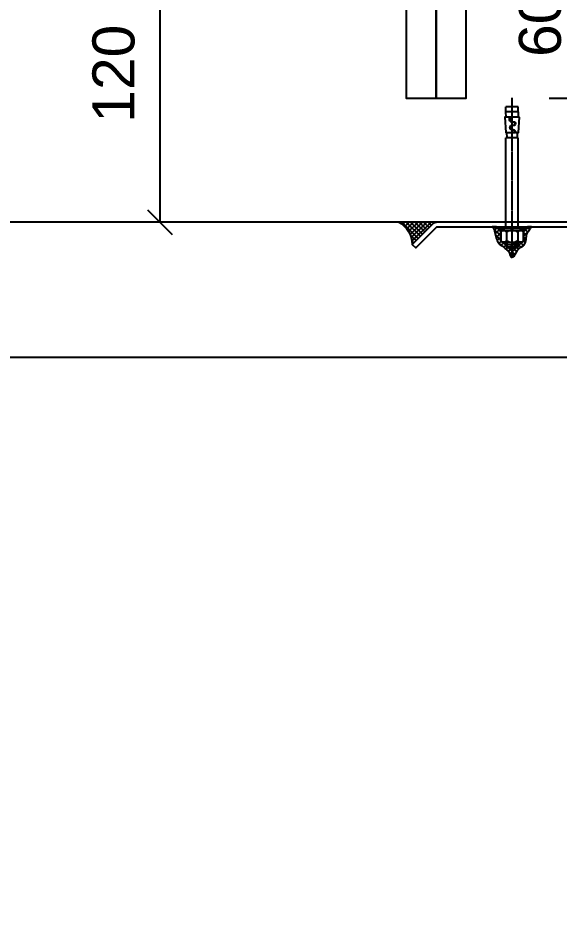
# Model space of a CAD drawing. Header units: millimetres. Extents: x 0 to 119933, y -45162 to 41221.
# Drawn here: x 26612.1 to 26830.9, y 2385.2 to 2744.9 of the extents above; entities that cross this region are included whole.
import ezdxf
from ezdxf import colors
from ezdxf.entities.mleader import LeaderData, LeaderLine
from ezdxf.math import Vec2, Vec3

# ---------------------------------------------------------------- set-up
doc = ezdxf.new("R2010")
doc.units = ezdxf.units.MM
doc.linetypes.add('ACAD_ISO04W100', pattern=[30, 24, -3, 0, -3])
doc.linetypes.add('CENTER', pattern=[2, 1.25, -0.25, 0.25, -0.25])
doc.layers.get('DEFPOINTS').update_dxf_attribs({"color": 166})
for name, color, linetype in [('F_ALUM', 4, 'Continuous'), ('F_CONC', 7, 'Continuous'), ('F_FIXS', 1, 'Continuous'), ('F_SEAL', 8, 'Continuous'), ('F_STEL', 3, 'Continuous')]:
    doc.layers.add(name, color=color, linetype=linetype)
doc.styles.add('Arial', font='arial.ttf')
doc.styles.get("Standard").update_dxf_attribs({"font": 'arial.ttf'})
doc.dimstyles.new('10x of Arup4', dxfattribs={"dimscale": 10, "dimtxt": 1.7, "dimasz": 1, "dimexe": 1.5, "dimexo": 1.5, "dimgap": 1, "dimtad": 1, "dimdec": 1, "dimdsep": 46, "dimtxsty": 'Arial', "dimblk": 'OBLIQUE', "dimcen": 0, "dimclrd": 1, "dimclre": 1, "dimclrt": 7, "dimadec": 0, "dimazin": 0, "dimtfac": 1, "dimtdec": 1, "dimtix": 1, "dimtofl": 0, "dimtmove": 2, "dimatfit": 3, "dimfxl": 5, "dimtfill": 1, "dimtolj": 1, "dimtzin": 0, "dimlwd": -1, "dimlwe": -1, "dimarcsym": 0})

# ---------------------------------------------------------------- blocks, each defined once
blk = doc.blocks.new('M10-NUT-S')
at = {"color": 251, "linetype": 'ACAD_ISO04W100', "ltscale": 0.2}
blk.add_line((12.13211133958794, 0), (-2.592111339587063, 0), dxfattribs=at)
blk.add_lwpolyline([(1.333333333332121, -9.249996703581928), (4.770000000000437, -9.249996703581928), (8.206666666666933, -9.249996703581928, 0.5758053646503948), (8.206666666668752, -4.618802153512661, 0.2886751345945903), (8.206666666666933, 4.618802153518118, 0.5758045449515066), (8.206666666666933, 9.250003296418072), (4.770000000000437, 9.250003296418072), (1.333333333332121, 9.250003296418072, 0.5758045449515066), (1.333333333332121, 4.618802153518118, 0.2886751345945903), (1.333333333330302, -4.618802153512661, 0.5758053646503948)], format="xyb", close=True)
for points in [[(0, -6.94059562682196), (0, 6.928203230276267)], [(1.333333333332121, 4.618802153518118), (4.770000000000437, 4.618802153516299), (8.206666666665114, 4.618802153516299)], [(9.540000000000873, -6.940595626823779), (9.540000000000873, 6.928203230276267)], [(1.333333333332121, -4.618802153516299), (4.770000000000437, -4.618802153516299), (8.206666666665114, -4.618802153516299)]]:
    blk.add_lwpolyline(points)
blk = doc.blocks.new('M10-NUT-GROUP')
at = {"color": 251, "linetype": 'ACAD_ISO04W100', "ltscale": 0.2}
blk.add_line((22.46512377979161, 3.29641807184089e-06), (-3.012653451723963, 3.29641807184089e-06), dxfattribs=at)
for p, q in [((1.499999965317329, 0.8660282905184431), (0, 2.826662239385769e-06)), ((1.5, 2.886732545448467e-06), (3.46808519680053e-08, -0.8660225771236583))]:
    blk.add_line(p, q)
blk.add_lwpolyline([(1.500000395866664, -9.884997113267673), (1.499999604131517, 9.885002886732764), (-3.958684828830883e-07, 9.885002826660639), (3.958666638936847e-07, -9.884997173337979)], close=True)
for points in [[(1.499999900948751, -6.928199933856376), (1.499999900948751, 6.928206526694339)], [(12.54222125784054, 4.00000230274054), (13.29222125783872, -3.99999769725946)], [(14.04222125784054, 4.00000230274054), (14.79222125783872, -3.99999769725946)]]:
    blk.add_lwpolyline(points)
blk.add_lwpolyline([(11.03999985249538, 4.000002302373105, 0.2679491924311368), (11.16990366306254, 4.075002302373832), (11.70395266216929, 5.000002302556823), (11.87715774329899, 5.000002302556823), (12.41120674459944, 4.07500230255755, 0.5773502691896575), (12.67101436573557, 4.07500230255755), (13.20506336484232, 5.00000230274054), (13.37826844597203, 5.00000230274054), (13.91231744727247, 4.075002302741268, 0.5773502691896575), (14.17212506840679, 4.075002302741268), (14.70617406452311, 5.00000230274054), (15.70617406452129, 4.00000230274054), (15.70617406452129, -3.99999769725946), (15.1816550126232, -4.524516749157556), (14.92212506840679, -4.074997697258368, 0.5773502691896575), (14.66231744727247, -4.074997697258368), (14.12826844597203, -4.99999769725946), (13.95506336484232, -4.99999769725946), (13.42101436573375, -4.07499769707465, 0.5798370930261684), (13.16231744727247, -4.074997697258368), (12.62826844597203, -4.99999769725946), (12.45506336484232, -4.99999769725946), (11.92101436573557, -4.07499769707465, 0.5798370930261684), (11.66231744727247, -4.074997697258368), (11.12826844597203, -4.99999769725946), (11.03999985249538, -4.99999769725946)], format="xyb")
blk.add_blockref('M10-NUT-S', (1.499999852494511, 0))
blk = doc.blocks.new('M10-MECHANICAL ANCHOR')
at = {"color": 251, "linetype": 'CENTER'}
blk.add_line((-1.818989403545856e-12, 22.29186213639969), (-1.818989403545856e-12, -104.4658831300912), dxfattribs=at)
for p, q in [((-5.000081551701442, 0), (-5.000081551703261, -72.23616398396916)), ((4.99991844829492, 0), (4.99991844829492, -72.23616398396916)), ((-5.000081551703261, -72.23616398396916), (4.99991844829492, -72.23616398396916)), ((-4.200081551705807, -76.40283065063568), (-4.00008155170508, -72.23616398396916)), ((4.000081551701442, -72.23616398396916), (4.20004893101941, -76.40283065063568)), ((-5.00008155170508, -93.0694973173022), (-4.800081551704352, -88.90283065063568)), ((-5.00008155170508, -93.0694973173022), (-5.00008155170508, -97.23616398396916)), ((-5.00008155170508, -93.0694973173022), (4.99991844829492, -93.0694973173022)), ((4.799951068976952, -88.90283065063568), (4.99991844829492, -93.0694973173022)), ((4.99991844829492, -93.0694973173022), (4.99991844829492, -97.23616398396916)), ((-5.00008155170508, -97.23616398396916), (4.99991844829492, -97.23616398396916))]:
    blk.add_line(p, q)
blk.add_lwpolyline([(-12.50000000000182, 0), (-12.50000000000182, 1.25), (12.49999999999818, 1.25), (12.49999999999818, 0)], close=True)
for points in [[(-5.8334148850372, -88.90283065063568), (0.1216106906576897, -88.90283065063568, 1.061049421315471), (-0.7485706946154096, -85.1651578319229, -1.339139392016898), (-0.7485706946154096, -82.00620616804827, 1.339139392016899), (-0.7485706946154096, -78.84383942129398, -0.4845320591886536), (-2.60512006897261, -76.40283065063568), (-5.2084148850372, -76.40283065063568)], [(-2.170898479453172, -76.40283065063568, 0.4949346384465783), (-0.7977965714308084, -78.42515834997994, -1.315172332043059), (-0.8669038380376151, -82.40571634098387, 1.339139392016869), (-0.8669038380376151, -84.76564765898775, -0.8435844655061501), (1.168675567852915, -88.90283065063568), (5.83325178162886, -88.90283065063568), (5.20825178162886, -76.40283065063568)]]:
    blk.add_lwpolyline(points, format="xyb", close=True)
at = {"rotation": 90}
blk.add_blockref('M10-NUT-GROUP', (-1.818989403545856e-12, 1.250004895922302), dxfattribs=at)
blk = doc.blocks.new('ddddddsflkdajfk')
at = {"xscale": 0.5, "yscale": 0.5, "zscale": 0.5, "rotation": 90}
blk.add_blockref('M10-MECHANICAL ANCHOR', (0, -1.70530256582424e-13), dxfattribs=at)
blk = doc.blocks.new('A$C3041749B')
at = {"layer": 'F_SEAL'}
h = blk.add_hatch(dxfattribs=at)
h.set_pattern_fill('ANSI37', color=256, scale=10)
h.set_pattern_definition([(45, (-31185.4090116627, 144.5433672616455), (-0.8838834764831844, 0.8838834764831844), []), (135, (-31185.4090116627, 144.5433672616455), (-0.8838834764831844, -0.8838834764831843), [])])
edge = h.paths.add_edge_path()
edge.add_line((-1.248721564832522, 11.25150207701608), (-1.289856859650172, 11.18569422431756))
edge.add_line((-1.289856859650172, 11.18569422431756), (-1.341556507517453, 11.07950998711931))
edge.add_line((-1.341556507517453, 11.07950998711931), (-1.393356559479798, 10.97337477306337))
edge.add_line((-1.393356559479798, 10.97337477306337), (-1.445357419586799, 10.86733760180141))
edge.add_line((-1.445357419586799, 10.86733760180141), (-1.497659491878949, 10.76144749889954))
edge.add_line((-1.497659491878949, 10.76144749889954), (-1.550363180775093, 10.65575348441098))
edge.add_line((-1.550363180775093, 10.65575348441098), (-1.603568889822782, 10.55030458233887))
edge.add_line((-1.603568889822782, 10.55030458233887), (-1.657377023791923, 10.44514981353086))
edge.add_line((-1.657377023791923, 10.44514981353086), (-1.711887986301008, 10.34033820085051))
edge.add_line((-1.711887986301008, 10.34033820085051), (-1.767202181648827, 10.23591876654473))
edge.add_line((-1.767202181648827, 10.23591876654473), (-1.823420013626674, 10.13194053349935))
edge.add_line((-1.823420013626674, 10.13194053349935), (-1.880641886771627, 10.02845252302814))
edge.add_line((-1.880641886771627, 10.02845252302814), (-1.938968204744015, 9.925503758376635))
edge.add_line((-1.938968204744015, 9.925503758376635), (-1.998499371766229, 9.823143261476162))
edge.add_line((-1.998499371766229, 9.823143261476162), (-2.059335792171623, 9.72142005434398))
edge.add_line((-2.059335792171623, 9.72142005434398), (-2.121577869844259, 9.620383159624453))
edge.add_line((-2.121577869844259, 9.620383159624453), (-2.185326008873744, 9.52008159956631))
edge.add_line((-2.185326008873744, 9.52008159956631), (-2.250682494313878, 9.420571949741316))
edge.add_line((-2.250682494313878, 9.420571949741316), (-2.317783495383992, 9.322046851168125))
edge.add_line((-2.317783495383992, 9.322046851168125), (-2.386794552228821, 9.224816888828173))
edge.add_line((-2.386794552228821, 9.224816888828173), (-2.457882177839565, 9.129196553521524))
edge.add_line((-2.457882177839565, 9.129196553521524), (-2.531212885198329, 9.035500335794495))
edge.add_line((-2.531212885198329, 9.035500335794495), (-2.606953187198087, 8.94404272644124))
edge.add_line((-2.606953187198087, 8.94404272644124), (-2.685269596779108, 8.855138216195883))
edge.add_line((-2.685269596779108, 8.855138216195883), (-2.766328626850736, 8.769101295663404))
edge.add_line((-2.766328626850736, 8.769101295663404), (-2.850296790456923, 8.686246455507899))
edge.add_line((-2.850296790456923, 8.686246455507899), (-2.937340600363314, 8.606888186568085))
edge.add_line((-2.937340600363314, 8.606888186568085), (-3.027610750479653, 8.531319395439823))
edge.add_line((-3.027610750479653, 8.531319395439823), (-3.120949033898796, 8.459411520894719))
edge.add_line((-3.120949033898796, 8.459411520894719), (-3.216916095616398, 8.390652398900329))
edge.add_line((-3.216916095616398, 8.390652398900329), (-3.315062327170381, 8.324515875702673))
edge.add_line((-3.315062327170381, 8.324515875702673), (-3.414938120035004, 8.260475797517756))
edge.add_line((-3.414938120035004, 8.260475797517756), (-3.516093865897346, 8.198006010549761))
edge.add_line((-3.516093865897346, 8.198006010549761), (-3.618079955987923, 8.136580361135202))
edge.add_line((-3.618079955987923, 8.136580361135202), (-3.720446782554063, 8.07567269510173))
edge.add_line((-3.720446782554063, 8.07567269510173), (-3.82274473653888, 8.014756859031422))
edge.add_line((-3.82274473653888, 8.014756859031422), (-3.924524209523952, 7.953306699097539))
edge.add_line((-3.924524209523952, 7.953306699097539), (-4.025335593385535, 7.890796061351466))
edge.add_line((-4.025335593385535, 7.890796061351466), (-4.12472927937597, 7.826698792128354))
edge.add_line((-4.12472927937597, 7.826698792128354), (-4.222255659205985, 7.760488737616924))
edge.add_line((-4.222255659205985, 7.760488737616924), (-4.317465124329829, 7.691639744016811))
edge.add_line((-4.317465124329829, 7.691639744016811), (-4.409908066396383, 7.61962565755266))
edge.add_line((-4.409908066396383, 7.61962565755266), (-4.499165012184676, 7.543964189906546))
edge.add_line((-4.499165012184676, 7.543964189906546), (-4.585095920014282, 7.464579799012427))
edge.add_line((-4.585095920014282, 7.464579799012427), (-4.66771223089745, 7.381617444042149))
edge.add_line((-4.66771223089745, 7.381617444042149), (-4.747026883338549, 7.29522426412359))
edge.add_line((-4.747026883338549, 7.29522426412359), (-4.823052816076597, 7.205547398246381))
edge.add_line((-4.823052816076597, 7.205547398246381), (-4.895802967543204, 7.112733985709383))
edge.add_line((-4.895802967543204, 7.112733985709383), (-4.965290276395535, 7.016931165455389))
edge.add_line((-4.965290276395535, 7.016931165455389), (-5.031527681223452, 6.918286076628192))
edge.add_line((-5.031527681223452, 6.918286076628192), (-5.094528120602263, 6.816945858379768))
edge.add_line((-5.094528120602263, 6.816945858379768), (-5.154304533145478, 6.713057649714301))
edge.add_line((-5.154304533145478, 6.713057649714301), (-5.210869857404759, 6.606768589812873))
edge.add_line((-5.210869857404759, 6.606768589812873), (-5.264237031989978, 6.498225817726507))
edge.add_line((-5.264237031989978, 6.498225817726507), (-5.314418995460073, 6.387576472649926))
edge.add_line((-5.314418995460073, 6.387576472649926), (-5.361428686426734, 6.274967693574581))
edge.add_line((-5.361428686426734, 6.274967693574581), (-5.405279043456176, 6.160546619702473))
edge.add_line((-5.405279043456176, 6.160546619702473), (-5.445983005154631, 6.044460390064614))
edge.add_line((-5.445983005154631, 6.044460390064614), (-5.483553510106503, 5.926856143802979))
edge.add_line((-5.483553510106503, 5.926856143802979), (-5.51800349691257, 5.807881019939487))
edge.add_line((-5.51800349691257, 5.807881019939487), (-5.549345904139045, 5.687682157674317))
edge.add_line((-5.549345904139045, 5.687682157674317), (-5.57759617740885, 5.56640718577637))
edge.add_line((-5.57759617740885, 5.56640718577637), (-5.602873736568654, 5.444224039690653))
edge.add_line((-5.602873736568654, 5.444224039690653), (-5.625436960959632, 5.321327794573335))
edge.add_line((-5.625436960959632, 5.321327794573335), (-5.645553918979203, 5.197915418167213))
edge.add_line((-5.645553918979203, 5.197915418167213), (-5.663492679095725, 5.074183877907672))
edge.add_line((-5.663492679095725, 5.074183877907672), (-5.679521309750271, 4.950330141233735))
edge.add_line((-5.679521309750271, 4.950330141233735), (-5.693907879447579, 4.826551175875011))
edge.add_line((-5.693907879447579, 4.826551175875011), (-5.706920456608714, 4.703043948796221))
edge.add_line((-5.706920456608714, 4.703043948796221), (-5.718827109616541, 4.580005429026642))
edge.add_line((-5.718827109616541, 4.580005429026642), (-5.729895907004902, 4.457632582356382))
edge.add_line((-5.729895907004902, 4.457632582356382), (-5.740394917162121, 4.336122376917956))
edge.add_line((-5.740394917162121, 4.336122376917956), (-5.750592208722082, 4.215671781219044))
edge.add_line((-5.750592208722082, 4.215671781219044), (-5.760755849927591, 4.096477761073402))
edge.add_line((-5.760755849927591, 4.096477761073402), (-5.771153909276109, 3.978737285991883))
edge.add_line((-5.771153909276109, 3.978737285991883), (-5.78205445524145, 3.862647322102021))
edge.add_line((-5.78205445524145, 3.862647322102021), (-5.793725556259233, 3.748404837340331))
edge.add_line((-5.793725556259233, 3.748404837340331), (-5.806435280843289, 3.636206798938929))
edge.add_line((-5.806435280843289, 3.636206798938929), (-5.820451697403769, 3.526250174897541))
edge.add_line((-5.820451697403769, 3.526250174897541), (-5.836042874334453, 3.418731932869377))
edge.add_line((-5.836042874334453, 3.418731932869377), (-5.853476880165545, 3.31384903987464))
edge.add_line((-5.853476880165545, 3.31384903987464), (-5.87302178335085, 3.211798463732066))
edge.add_line((-5.87302178335085, 3.211798463732066), (-5.894945573529185, 3.112771764861918))
edge.add_line((-5.894945573529185, 3.112771764861918), (-5.91951122896171, 3.016616419828097))
edge.add_line((-5.91951122896171, 3.016616419828097), (-5.94697379084937, 2.922634957251375))
edge.add_line((-5.94697379084937, 2.922634957251375), (-5.977587597477395, 2.830081643753601))
edge.add_line((-5.977587597477395, 2.830081643753601), (-6.011606987174673, 2.738210746119876))
edge.add_line((-6.011606987174673, 2.738210746119876), (-6.04928629819733, 2.646276530921114))
edge.add_line((-6.04928629819733, 2.646276530921114), (-6.090879868834236, 2.553533264978796))
edge.add_line((-6.090879868834236, 2.553533264978796), (-6.136642037410638, 2.45923521488703))
edge.add_line((-6.136642037410638, 2.45923521488703), (-6.186827142153561, 2.362636647351792))
edge.add_line((-6.186827142153561, 2.362636647351792), (-6.241689521475564, 2.262991828959457))
edge.add_line((-6.241689521475564, 2.262991828959457), (-6.301483513607309, 2.159555026460112))
edge.add_line((-6.301483513607309, 2.159555026460112), (-6.366463456681231, 2.051580506726623))
edge.add_line((-6.366463456681231, 2.051580506726623), (-6.436883689251772, 1.938322536353098))
edge.add_line((-6.436883689251772, 1.938322536353098), (-6.512998549620534, 1.819035381479353))
edge.add_line((-6.512998549620534, 1.819035381479353), (-6.595062375770794, 1.692973309870922))
edge.add_line((-6.595062375770794, 1.692973309870922), (-6.68332950641161, 1.559390587004145))
edge.add_line((-6.68332950641161, 1.559390587004145), (-6.778050327373421, 1.417549815820621))
edge.add_line((-6.778050327373421, 1.417549815820621), (-6.87896530920807, 1.267789066638215))
edge.add_line((-6.87896530920807, 1.267789066638215), (-6.984807062694017, 1.112572098962573))
edge.add_line((-6.984807062694017, 1.112572098962573), (-7.094189916186224, 0.9546121422918077))
edge.add_line((-7.094189916186224, 0.9546121422918077), (-7.205728197777717, 0.7966224258479997))
edge.add_line((-7.205728197777717, 0.7966224258479997), (-7.318036236201806, 0.6413161786713317))
edge.add_line((-7.318036236201806, 0.6413161786713317), (-7.429728360097215, 0.4914066298483704))
edge.add_line((-7.429728360097215, 0.4914066298483704), (-7.539418897875294, 0.3496070084588609))
edge.add_line((-7.539418897875294, 0.3496070084588609), (-7.645722178072901, 0.2186305436630391))
edge.add_line((-7.645722178072901, 0.2186305436630391), (-7.74725252924145, 0.1011904644688002))
edge.add_line((-7.74725252924145, 0.1011904644688002), (-7.84262427995418, 0))
edge.add_line((-7.84262427995418, 0), (-6.25, 0))
edge.add_line((-6.25, 0), (-6.25, 0.625))
edge.add_line((-6.25, 0.625), (-4.942501413330319, 0.625))
edge.add_line((-4.942501413330319, 0.625), (-4.942501443365472, 1.375002250027137))
edge.add_line((-4.942501443365472, 1.375002250027137), (-3.467201308871154, 1.375002374208179))
edge.add_arc((-3.46720136247859, 2.71371183376732), 1.338709459559142, 210.1329341284463, 270.0000022943588, ccw=False)
edge.add_line((-4.625001648208126, 2.041669040876059), (-4.625001648208126, 3.760002374208852))
edge.add_line((-4.625001648208126, 3.760002374208852), (-4.625001648208126, 5.478335707542101))
edge.add_arc((-3.467201362482228, 4.80629291465084), 1.338709459555754, 90.00000000007788, 149.8670658714587, ccw=False)
edge.add_line((-3.467201362484047, 6.145002374206342), (-2.000001151187462, 6.145002374214528))
edge.add_arc((-2.075001151173637, 6.145002374218166), 0.07499999998617568, 0, 60.00000000756508)
edge.add_line((-2.037501151186007, 6.209954279493104), (-2.500001151278411, 6.476978779045567))
edge.add_line((-2.500001151278411, 6.476978779045567), (-2.500001151278411, 6.563581319610421))
edge.add_line((-2.500001151278411, 6.563581319610421), (-2.037501151160541, 6.830605820330675))
edge.add_arc((-2.07500115127732, 6.895557725546041), 0.07499999999909585, 300.0000001034127, 420.0000000008656)
edge.add_line((-2.037501151278775, 6.96050963082962), (-2.500001151369361, 7.227534130382082))
edge.add_line((-2.500001151369361, 7.227534130382082), (-2.500001151369361, 7.314136670946937))
edge.add_line((-2.500001151369361, 7.314136670946937), (-2.03750115125149, 7.581161171667191))
edge.add_arc((-2.075001151371907, 7.646113076880738), 0.07499999999933955, 300.0000001065143, 420.0000001341011)
edge.add_line((-2.037501151524339, 7.711064982251628), (-2.500001151369361, 7.978089480222479))
edge.add_line((-2.500001151369361, 7.978089480222479), (-2.000001151369361, 8.47808948022157))
edge.add_line((-2.000001151369361, 8.47808948022157), (1.999998848630639, 8.47808948022157))
edge.add_line((1.999998848630639, 8.47808948022157), (2.262258374579687, 8.215829954272522))
edge.add_line((2.262258374579687, 8.215829954272522), (2.037498848781979, 8.086064982252537))
edge.add_arc((2.074998848631367, 8.021113076881193), 0.07500000000048133, 119.9999998669286, 239.9999998924559)
edge.add_line((2.037498848509131, 7.956161171667191), (2.499998848630639, 7.689136670946937))
edge.add_line((2.499998848630639, 7.689136670946937), (2.499998848630639, 7.602534130382082))
edge.add_line((2.499998848630639, 7.602534130382082), (2.037258115800796, 7.335371241090343))
edge.add_arc((2.074517900313367, 7.270835401237946), 0.0745195690230253, 120.0000000009397, 239.9999998909881)
edge.add_line((2.037258115678924, 7.206299561456035), (2.499998848630639, 6.939136670946937))
edge.add_line((2.499998848630639, 6.939136670946937), (2.499998848630639, 6.852534130382082))
edge.add_line((2.499998848630639, 6.852534130382082), (2.037258115800796, 6.585371241091252))
edge.add_arc((2.074517900313367, 6.520835401237946), 0.07451956902381293, 120.00000000059, 239.9999998911629)
edge.add_line((2.037258115678924, 6.456299561455126), (2.499998848630639, 6.189136670946937))
edge.add_line((2.499998848630639, 6.189136670946937), (2.499998848630639, 6.145002374209071))
edge.add_line((2.499998848630639, 6.145002374209071), (3.467199714272283, 6.14500237420998))
edge.add_arc((3.467199714274102, 4.806295777098057), 1.338706597111923, 30.132863586167787, 90.00000000007788, ccw=False)
edge.add_line((4.624998351791874, 5.478335707542101), (4.624998351791874, 3.760002374208852))
edge.add_line((4.624998351791874, 3.760002374208852), (4.624998351791874, 2.041669040874694))
edge.add_arc((3.467199714270464, 2.713708971322376), 1.338706597116245, 270.00000229467514, 329.86713641377565, ccw=False)
edge.add_line((3.467199767885177, 1.37500237420636), (4.942498556632927, 1.37500264589471))
edge.add_line((4.942498556632927, 1.37500264589471), (4.94249858666808, 0.625))
edge.add_line((4.94249858666808, 0.625), (6.25, 0.625))
edge.add_line((6.25, 0.625), (6.25, 0))
edge.add_line((6.25, 0), (7.999694641574024, 0))
edge.add_line((7.999694641574024, 0), (7.999434179029777, 0.0003599530150495411))
edge.add_line((7.999434179029777, 0.0003599530150495411), (7.949163860932458, 0.0515835894771044))
edge.add_line((7.949163860932458, 0.0515835894771044), (7.897518134652273, 0.1078175402071793))
edge.add_line((7.897518134652273, 0.1078175402071793), (7.847659806169759, 0.1657244993552922))
edge.add_line((7.847659806169759, 0.1657244993552922), (7.799539381127033, 0.2252403707307167))
edge.add_line((7.799539381127033, 0.2252403707307167), (7.753107365282631, 0.2863010578776084))
edge.add_line((7.753107365282631, 0.2863010578776084), (7.708314264560613, 0.3488424640904668))
edge.add_line((7.708314264560613, 0.3488424640904668), (7.665110584533977, 0.4128004932858858))
edge.add_line((7.665110584533977, 0.4128004932858858), (7.62344683108131, 0.4781110489225284))
edge.add_line((7.62344683108131, 0.4781110489225284), (7.583273510052095, 0.5447100345591025))
edge.add_line((7.583273510052095, 0.5447100345591025), (7.544541127164848, 0.6125333537529514))
edge.add_line((7.544541127164848, 0.6125333537529514), (7.507200188281786, 0.6815169100646017))
edge.add_line((7.507200188281786, 0.6815169100646017), (7.471201199019561, 0.7515966072287483))
edge.add_line((7.471201199019561, 0.7515966072287483), (7.436494665254941, 0.8227083486999618))
edge.add_line((7.436494665254941, 0.8227083486999618), (7.403031092837409, 0.8947880380874267))
edge.add_line((7.403031092837409, 0.8947880380874267), (7.370760987447284, 0.9677715789721333))
edge.add_line((7.370760987447284, 0.9677715789721333), (7.339634854966789, 1.041594874804559))
edge.add_line((7.339634854966789, 1.041594874804559), (7.309603201072605, 1.116193829342137))
edge.add_line((7.309603201072605, 1.116193829342137), (7.280616531530541, 1.191504346089914))
edge.add_line((7.280616531530541, 1.191504346089914), (7.252625352264658, 1.26746232866526))
edge.add_line((7.252625352264658, 1.26746232866526), (7.225580168949818, 1.344003680698279))
edge.add_line((7.225580168949818, 1.344003680698279), (7.19943148737002, 1.421064305652635))
edge.add_line((7.19943148737002, 1.421064305652635), (7.174129813345644, 1.498580107175258))
edge.add_line((7.174129813345644, 1.498580107175258), (7.149625652697068, 1.576486988764827))
edge.add_line((7.149625652697068, 1.576486988764827), (7.125869511055498, 1.65472085417241))
edge.add_line((7.125869511055498, 1.65472085417241), (7.102811894406841, 1.733217606483777))
edge.add_line((7.102811894406841, 1.733217606483777), (7.080403308376845, 1.811913150329929))
edge.add_line((7.080403308376845, 1.811913150329929), (7.058594258774974, 1.890743387625207))
edge.add_line((7.058594258774974, 1.890743387625207), (7.037335251414333, 1.969644223705473))
edge.add_line((7.037335251414333, 1.969644223705473), (7.016576792157139, 2.048551561073054))
edge.add_line((7.016576792157139, 2.048551561073054), (6.996269386590939, 2.127401304070645))
edge.add_line((6.996269386590939, 2.127401304070645), (6.976363540730745, 2.206129355089615))
edge.add_line((6.976363540730745, 2.206129355089615), (6.956809760091346, 2.284671619172968))
edge.add_line((6.956809760091346, 2.284671619172968), (6.937560535152443, 2.362971031086545))
edge.add_line((6.937560535152443, 2.362971031086545), (6.918581860687482, 2.441018387879922))
edge.add_line((6.918581860687482, 2.441018387879922), (6.899845358031598, 2.518824425707407))
edge.add_line((6.899845358031598, 2.518824425707407), (6.881322667497443, 2.596399945782196))
edge.add_line((6.881322667497443, 2.596399945782196), (6.862985428810134, 2.673755753513433))
edge.add_line((6.862985428810134, 2.673755753513433), (6.844805282093148, 2.750902643160316))
edge.add_line((6.844805282093148, 2.750902643160316), (6.826753868679589, 2.827851423911397))
edge.add_line((6.826753868679589, 2.827851423911397), (6.808802826853935, 2.904612895176797))
edge.add_line((6.808802826853935, 2.904612895176797), (6.79092379733811, 2.981197859112854))
edge.add_line((6.79092379733811, 2.981197859112854), (6.773088420188287, 3.057617117703558))
edge.add_line((6.773088420188287, 3.057617117703558), (6.755268335462461, 3.133881472933808))
edge.add_line((6.755268335462461, 3.133881472933808), (6.737435183214984, 3.210001726789415))
edge.add_line((6.737435183214984, 3.210001726789415), (6.719560603494756, 3.285988682127481))
edge.add_line((6.719560603494756, 3.285988682127481), (6.701616236579866, 3.361853139055256))
edge.add_line((6.701616236579866, 3.361853139055256), (6.683573721658831, 3.437605900128801))
edge.add_line((6.683573721658831, 3.437605900128801), (6.665404700150248, 3.513257768586755))
edge.add_line((6.665404700150248, 3.513257768586755), (6.647080811217165, 3.58881954466051))
edge.add_line((6.647080811217165, 3.58881954466051), (6.628573694773877, 3.664302032211253))
edge.add_line((6.628573694773877, 3.664302032211253), (6.609854991767861, 3.739716031223452))
edge.add_line((6.609854991767861, 3.739716031223452), (6.590896341176631, 3.815072346967099))
edge.add_line((6.590896341176631, 3.815072346967099), (6.571669383594781, 3.89038177758539))
edge.add_line((6.571669383594781, 3.89038177758539), (6.552145759416817, 3.965655125934973))
edge.add_line((6.552145759416817, 3.965655125934973), (6.532297108005878, 4.040903196071667))
edge.add_line((6.532297108005878, 4.040903196071667), (6.512095069949282, 4.116136788503809))
edge.add_line((6.512095069949282, 4.116136788503809), (6.491511285123124, 4.191366704692427))
edge.add_line((6.491511285123124, 4.191366704692427), (6.470517393394402, 4.266603747978934))
edge.add_line((6.470517393394402, 4.266603747978934), (6.449085034937525, 4.341858719147695))
edge.add_line((6.449085034937525, 4.341858719147695), (6.427185850081514, 4.417142420962591))
edge.add_line((6.427185850081514, 4.417142420962591), (6.404791478433253, 4.492465655241631))
edge.add_line((6.404791478433253, 4.492465655241631), (6.381873560536405, 4.567839223676401))
edge.add_line((6.381873560536405, 4.567839223676401), (6.358403735866887, 4.643273928543294))
edge.add_line((6.358403735866887, 4.643273928543294), (6.334353644977455, 4.718780571534808))
edge.add_line((6.334353644977455, 4.718780571534808), (6.309694927749661, 4.794369955326147))
edge.add_line((6.309694927749661, 4.794369955326147), (6.284399224246954, 4.870052881010906))
edge.add_line((6.284399224246954, 4.870052881010906), (6.258438174463663, 4.94584015129567))
edge.add_line((6.258438174463663, 4.94584015129567), (6.231783451641604, 5.021741224334619))
edge.add_line((6.231783451641604, 5.021741224334619), (6.20440761089958, 5.097729915223681))
edge.add_line((6.20440761089958, 5.097729915223681), (6.176284159200804, 5.173741538464128))
edge.add_line((6.176284159200804, 5.173741538464128), (6.147386651444322, 5.249709491874455))
edge.add_line((6.147386651444322, 5.249709491874455), (6.117688642061694, 5.325567173802483))
edge.add_line((6.117688642061694, 5.325567173802483), (6.087163685488122, 5.401247982983023))
edge.add_line((6.087163685488122, 5.401247982983023), (6.05578533672815, 5.476685317009924))
edge.add_line((6.05578533672815, 5.476685317009924), (6.023527150206064, 5.551812574484302))
edge.add_line((6.023527150206064, 5.551812574484302), (5.990362680413455, 5.626563153577536))
edge.add_line((5.990362680413455, 5.626563153577536), (5.956265482127492, 5.700870452762047))
edge.add_line((5.956265482127492, 5.700870452762047), (5.921209109908887, 5.774667869989571))
edge.add_line((5.921209109908887, 5.774667869989571), (5.885167118301979, 5.847888803712976))
edge.add_line((5.885167118301979, 5.847888803712976), (5.848113061811091, 5.920466652450159))
edge.add_line((5.848113061811091, 5.920466652450159), (5.810020495438948, 5.992334814037349))
edge.add_line((5.810020495438948, 5.992334814037349), (5.770862973375188, 6.063426687006995))
edge.add_line((5.770862973375188, 6.063426687006995), (5.730614050449731, 6.133675669492277))
edge.add_line((5.730614050449731, 6.133675669492277), (5.68924728109414, 6.203015160062478))
edge.add_line((5.68924728109414, 6.203015160062478), (5.646736220189268, 6.271378556608852))
edge.add_line((5.646736220189268, 6.271378556608852), (5.603054422166679, 6.338699257581993))
edge.add_line((5.603054422166679, 6.338699257581993), (5.558175441583444, 6.404910661291069))
edge.add_line((5.558175441583444, 6.404910661291069), (5.51207283313488, 6.46994616595839))
edge.add_line((5.51207283313488, 6.46994616595839), (5.464720151541769, 6.533739169768523))
edge.add_line((5.464720151541769, 6.533739169768523), (5.416090951121078, 6.596223071156146))
edge.add_line((5.416090951121078, 6.596223071156146), (5.366158786668166, 6.657331268307644))
edge.add_line((5.366158786668166, 6.657331268307644), (5.314897212829237, 6.716997159561288))
edge.add_line((5.314897212829237, 6.716997159561288), (5.262279784023121, 6.775154143231248))
edge.add_line((5.262279784023121, 6.775154143231248), (5.208280055050636, 6.831735617362483))
edge.add_line((5.208280055050636, 6.831735617362483), (5.152871580510691, 6.886674980416956))
edge.add_line((5.152871580510691, 6.886674980416956), (5.096027914847582, 6.939905630670637))
edge.add_line((5.096027914847582, 6.939905630670637), (5.037722612831203, 6.991360966265802))
edge.add_line((5.037722612831203, 6.991360966265802), (4.977929229000438, 7.040974385581194))
edge.add_line((4.977929229000438, 7.040974385581194), (4.916621317925092, 7.088679286935985))
edge.add_line((4.916621317925092, 7.088679286935985), (4.853772434324128, 7.134409068512923))
edge.add_line((4.853772434324128, 7.134409068512923), (4.789356141225653, 7.178097141083526))
edge.add_line((4.789356141225653, 7.178097141083526), (4.723398811340303, 7.219754235585697))
edge.add_line((4.723398811340303, 7.219754235585697), (4.656104633555515, 7.259651428860707))
edge.add_line((4.656104633555515, 7.259651428860707), (4.58771518244248, 7.298114535807144))
edge.add_line((4.58771518244248, 7.298114535807144), (4.51847203282523, 7.335469371170348))
edge.add_line((4.51847203282523, 7.335469371170348), (4.448616758909338, 7.372041749889377))
edge.add_line((4.448616758909338, 7.372041749889377), (4.378390936981305, 7.408157486500386))
edge.add_line((4.378390936981305, 7.408157486500386), (4.308036138581883, 7.444142396243933))
edge.add_line((4.308036138581883, 7.444142396243933), (4.237793941170821, 7.480322293366498))
edge.add_line((4.237793941170821, 7.480322293366498), (4.167905918644465, 7.517022993039518))
edge.add_line((4.167905918644465, 7.517022993039518), (4.098613645632213, 7.554570310056988))
edge.add_line((4.098613645632213, 7.554570310056988), (4.030158696677972, 7.593290059070569))
edge.add_line((4.030158696677972, 7.593290059070569), (3.96278264652392, 7.633508054997037))
edge.add_line((3.96278264652392, 7.633508054997037), (3.896722603105445, 7.675544082253964))
edge.add_line((3.896722603105445, 7.675544082253964), (3.832063057450796, 7.719511891732964))
edge.add_line((3.832063057450796, 7.719511891732964), (3.768701623224842, 7.765272947008725))
edge.add_line((3.768701623224842, 7.765272947008725), (3.706524506043934, 7.812673311851995))
edge.add_line((3.706524506043934, 7.812673311851995), (3.645417911904588, 7.861559049737025))
edge.add_line((3.645417911904588, 7.861559049737025), (3.585268046592319, 7.911776224483674))
edge.add_line((3.585268046592319, 7.911776224483674), (3.525961115939936, 7.963170899716715))
edge.add_line((3.525961115939936, 7.963170899716715), (3.46738332613495, 8.015589138787618))
edge.add_line((3.46738332613495, 8.015589138787618), (3.409420882622726, 8.068877005498962))
edge.add_line((3.409420882622726, 8.068877005498962), (3.351959991590775, 8.122880563546914))
edge.add_line((3.351959991590775, 8.122880563546914), (3.294886859110193, 8.177445876508955))
edge.add_line((3.294886859110193, 8.177445876508955), (3.238087690788234, 8.232419007844783))
edge.add_line((3.238087690788234, 8.232419007844783), (3.181448692208505, 8.28764602121828))
edge.add_line((3.181448692208505, 8.28764602121828), (3.124856070693568, 8.342972979234673))
edge.add_line((3.124856070693568, 8.342972979234673), (3.068196028290913, 8.398245949785178))
edge.add_line((3.068196028290913, 8.398245949785178), (3.011354775482687, 8.45331099133))
edge.add_line((3.011354775482687, 8.45331099133), (2.954218515633329, 8.508014169939543))
edge.add_line((2.954218515633329, 8.508014169939543), (2.896673455627024, 8.562201548645135))
edge.add_line((2.896673455627024, 8.562201548645135), (2.838605800781806, 8.615719191292555))
edge.add_line((2.838605800781806, 8.615719191292555), (2.779902081523687, 8.668413576629519))
edge.add_line((2.779902081523687, 8.668413576629519), (2.720511530114891, 8.720211473142626))
edge.add_line((2.720511530114891, 8.720211473142626), (2.660520421311958, 8.77121513112661))
edge.add_line((2.660520421311958, 8.77121513112661), (2.600033139198786, 8.821549987738763))
edge.add_line((2.600033139198786, 8.821549987738763), (2.539154066436822, 8.871341481145464))
edge.add_line((2.539154066436822, 8.871341481145464), (2.477987586491508, 8.920715048229795))
edge.add_line((2.477987586491508, 8.920715048229795), (2.416638083566795, 8.969796126758865))
edge.add_line((2.416638083566795, 8.969796126758865), (2.355209939023553, 9.018710155035023))
edge.add_line((2.355209939023553, 9.018710155035023), (2.293807537313114, 9.067582569911337))
edge.add_line((2.293807537313114, 9.067582569911337), (2.232535262528472, 9.116538808531914))
edge.add_line((2.232535262528472, 9.116538808531914), (2.171497497387463, 9.165704309105877))
edge.add_line((2.171497497387463, 9.165704309105877), (2.110798624653398, 9.215204509181149))
edge.add_line((2.110798624653398, 9.215204509181149), (2.05054302818462, 9.265164846203334))
edge.add_line((2.05054302818462, 9.265164846203334), (1.990835091157351, 9.315710757690795))
edge.add_line((1.990835091157351, 9.315710757690795), (1.931779196749631, 9.366967681282858))
edge.add_line((1.931779196749631, 9.366967681282858), (1.873479728601524, 9.419061054520625))
edge.add_line((1.873479728601524, 9.419061054520625), (1.816041069821949, 9.472116314980212))
edge.add_line((1.816041069821949, 9.472116314980212), (1.759567603910909, 9.52625890003901))
edge.add_line((1.759567603910909, 9.52625890003901), (1.704163713991875, 9.581614247451853))
edge.add_line((1.704163713991875, 9.581614247451853), (1.649933783444794, 9.638307794843968))
edge.add_line((1.649933783444794, 9.638307794843968), (1.596982195662349, 9.69646497961412))
edge.add_line((1.596982195662349, 9.69646497961412), (1.545413333938995, 9.756211239317963))
edge.add_line((1.545413333938995, 9.756211239317963), (1.495331581476421, 9.817672011674404))
edge.add_line((1.495331581476421, 9.817672011674404), (1.446841321703687, 9.880972734205443))
edge.add_line((1.446841321703687, 9.880972734205443), (1.400046938009837, 9.94623884432076))
edge.add_line((1.400046938009837, 9.94623884432076), (1.355052813567454, 10.01359577975154))
edge.add_line((1.355052813567454, 10.01359577975154), (1.311963331776496, 10.08316897800978))
edge.add_line((1.311963331776496, 10.08316897800978), (1.270882875969619, 10.15508387660702))
edge.add_line((1.270882875969619, 10.15508387660702), (1.231915829428544, 10.22946591311256))
edge.add_line((1.231915829428544, 10.22946591311256), (1.195166575480471, 10.30644052524076))
edge.add_line((1.195166575480471, 10.30644052524076), (1.160720776437302, 10.38610699354876))
edge.add_line((1.160720776437302, 10.38610699354876), (1.128449463851211, 10.46826472063549))
edge.add_line((1.128449463851211, 10.46826472063549), (1.098086609848906, 10.55252161178987))
edge.add_line((1.098086609848906, 10.55252161178987), (1.069363964932563, 10.63848246773568))
edge.add_line((1.069363964932563, 10.63848246773568), (1.042013279527964, 10.72575209007209))
edge.add_line((1.042013279527964, 10.72575209007209), (1.015766304135468, 10.81393527956698))
edge.add_line((1.015766304135468, 10.81393527956698), (0.9903547890316986, 10.90263683784087))
edge.add_line((0.9903547890316986, 10.90263683784087), (0.9655104849716736, 10.99146156589677))
edge.add_line((0.9655104849716736, 10.99146156589677), (0.9409651424048207, 11.08001426179362))
edge.add_line((0.9409651424048207, 11.08001426179362), (0.9164505111475592, 11.16789973236791))
edge.add_line((0.9164505111475592, 11.16789973236791), (0.8916983423405327, 11.25472277490826))
edge.add_line((0.8916983423405327, 11.25472277490826), (0.866440386253089, 11.34008819114024))
edge.add_line((0.866440386253089, 11.34008819114024), (0.840408393256439, 11.42360078257434))
edge.add_line((0.840408393256439, 11.42360078257434), (0.8133341138382093, 11.50486535001619))
edge.add_line((0.8133341138382093, 11.50486535001619), (0.7849492984569224, 11.5834866946384))
edge.add_line((0.7849492984569224, 11.5834866946384), (0.7549856976056617, 11.65906961746668))
edge.add_line((0.7549856976056617, 11.65906961746668), (0.7231750616283534, 11.73121891986921))
edge.add_line((0.7231750616283534, 11.73121891986921), (0.6892491410635557, 11.79953940272844))
edge.add_line((0.6892491410635557, 11.79953940272844), (0.6529396863406873, 11.86363586720927))
edge.add_line((0.6529396863406873, 11.86363586720927), (0.6139784479146329, 11.92311311441699))
edge.add_line((0.6139784479146329, 11.92311311441699), (0.5720971762002591, 11.97757594547056))
edge.add_line((0.5720971762002591, 11.97757594547056), (0.5270276216979255, 12.02662916143618))
edge.add_line((0.5270276216979255, 12.02662916143618), (0.4785015348315937, 12.06987756345507))
edge.add_line((0.4785015348315937, 12.06987756345507), (0.4262506660725194, 12.10692595259661))
edge.add_line((0.4262506660725194, 12.10692595259661), (0.3700067658664921, 12.13737912999613))
edge.add_line((0.3700067658664921, 12.13737912999613), (0.3095015846483875, 12.16084189674848))
edge.add_line((0.3095015846483875, 12.16084189674848), (0.2445313636471838, 12.17697231657212))
edge.add_line((0.2445313636471838, 12.17697231657212), (0.1754471978729271, 12.18588670411737))
edge.add_line((0.1754471978729271, 12.18588670411737), (0.1028831597577664, 12.18793508369026))
edge.add_line((0.1028831597577664, 12.18793508369026), (0.02747558064402256, 12.18346934520787))
edge.add_line((0.02747558064402256, 12.18346934520787), (-0.05013920816054451, 12.17284137858269))
edge.add_line((-0.05013920816054451, 12.17284137858269), (-0.129324875319071, 12.15640307372814))
edge.add_line((-0.129324875319071, 12.15640307372814), (-0.2094450894801412, 12.13450632056356))
edge.add_line((-0.2094450894801412, 12.13450632056356), (-0.2898635193596419, 12.10750300899144))
edge.add_line((-0.2898635193596419, 12.10750300899144), (-0.3699438335770537, 12.07574502893976))
edge.add_line((-0.3699438335770537, 12.07574502893976), (-0.4490497008628154, 12.03958427030739))
edge.add_line((-0.4490497008628154, 12.03958427030739), (-0.5265447898527782, 11.99937262301364))
edge.add_line((-0.5265447898527782, 11.99937262301364), (-0.6017927692100784, 11.95546197696876))
edge.add_line((-0.6017927692100784, 11.95546197696876), (-0.674157307630594, 11.90820422208799))
edge.add_line((-0.674157307630594, 11.90820422208799), (-0.7430020737683662, 11.85795124830702))
edge.add_line((-0.7430020737683662, 11.85795124830702), (-0.8077092954899854, 11.80505290345036))
edge.add_line((-0.8077092954899854, 11.80505290345036), (-0.8681522129081714, 11.74980500959055))
edge.add_line((-0.8681522129081714, 11.74980500959055), (-0.9247336058015208, 11.69244512392879))
edge.add_line((-0.9247336058015208, 11.69244512392879), (-0.9778825323955971, 11.63320791226806))
edge.add_line((-0.9778825323955971, 11.63320791226806), (-1.028028051119691, 11.57232804019441))
edge.add_line((-1.028028051119691, 11.57232804019441), (-1.075599220079312, 11.51004017372316))
edge.add_line((-1.075599220079312, 11.51004017372316), (-1.121025097647362, 11.44657897844218))
edge.add_line((-1.121025097647362, 11.44657897844218), (-1.16473474221857, 11.38217911988659))
edge.add_line((-1.16473474221857, 11.38217911988659), (-1.20715721176748, 11.31707526439777))
edge.add_line((-1.20715721176748, 11.31707526439777), (-1.248721564832522, 11.25150207701608))
blk.add_lwpolyline([(7.999694641568567, 5.002220859751105e-12), (7.815538829678189, 0.2050402992203999), (7.653594312847417, 0.430485346254045), (7.51153404445904, 0.6733215495032709), (7.387030977901304, 0.9305353173649564), (7.277758066556999, 1.199113058236435), (7.181388263810732, 1.47604118051413), (7.095594523048931, 1.758306092595376), (7.018049797656204, 2.042894202877505), (6.946427210121328, 2.326792519060746), (6.87862005394345, 2.607768319661773), (6.813174494151099, 2.885902614822498), (6.748757144447154, 3.161703276442495), (6.684034618532678, 3.435678176420424), (6.617673530106913, 3.708335186654949), (6.548340492874559, 3.980182179045187), (6.474702120534857, 4.25172702548889), (6.395425026787052, 4.523477597885631), (6.309175825335842, 4.795941768134071), (6.21462155514746, 5.069610214945442), (6.110460889354727, 5.343694674317703), (5.995445418770032, 5.615267464760564), (5.868331772675447, 5.881197203885222), (5.727876580351221, 6.138352509303331), (5.572836471075789, 6.383601998627), (5.4019680741294, 6.613814289466973), (5.214028018790486, 6.825857999434902), (5.0077729343393, 7.016601746142896), (4.781959672960511, 7.182914473564779), (4.537757084701298, 7.325196606798727), (4.284707357091975, 7.456108234923704), (4.034168494557889, 7.590968041032284), (3.797043767961441, 7.744480813691553), (3.575753848666864, 7.919899753470418), (3.365208104785779, 8.110337731879099), (3.160056331129454, 8.308557194057357), (2.954948322503697, 8.507320585145862), (2.744552763917454, 8.699414538989458), (2.526588134263875, 8.881530918672524), (2.305159338464364, 9.058539339159324), (2.085174118574287, 9.236337439981071), (1.871540216649009, 9.420822860669887), (1.669165374742079, 9.617893240756985), (1.482957334908861, 9.833446219774487), (1.317823839201083, 10.07337943725315), (1.178672455531341, 10.34359028941572), (1.067135668394258, 10.64540028031297), (0.9731922455885069, 10.96384853453628), (0.8842300228516251, 11.28035416942112), (0.7876368359211483, 11.57633630230339), (0.6708005205346126, 11.83321405051811), (0.521108912431373, 12.03240653140119), (0.3259498473453277, 12.15533286228811), (0.07719376720160653, 12.1871143224771), (-0.2057283660888061, 12.13563428648376), (-0.4929186074168683, 12.01742075773791), (-0.7544588626769837, 11.84901838063161), (-0.9665408786349872, 11.64629953756275), (-1.138285285949678, 11.4215134663059), (-1.289856859650172, 11.18569422431756), (-1.408820636112068, 10.94177676161689), (-1.529002642068008, 10.69845409960135), (-1.65162110701749, 10.45632103895605), (-1.777894260456378, 10.21597238036657), (-1.909040331878714, 9.978002924517114), (-2.04627755078036, 9.743007472093723), (-2.190824146660816, 9.51158082378106), (-2.343978513403272, 9.284639690468339), (-2.50755562899576, 9.065175191506569), (-2.683575324359481, 8.857001059007416), (-2.874057945136883, 8.663933091982472), (-3.080883194001217, 8.489595194255344), (-3.302427306529353, 8.332831091001935), (-3.533406946638934, 8.18749133755091), (-3.768366895774307, 8.047191970421864), (-4.001851935379818, 7.905549026135304), (-4.228406846901635, 7.756178541211284), (-4.442576473551526, 7.59269664208432), (-4.639958848902097, 7.41025250053508), (-4.819884493197605, 7.20942837202756), (-4.982510393750999, 6.992009534325007), (-5.127993537864313, 6.759781265189758), (-5.256490912852314, 6.514528842385516), (-5.368159506017037, 6.258037543674618), (-5.46315630466961, 5.992092646820311), (-5.541638296119345, 5.718479429584931), (-5.603887270326595, 5.439007544462129), (-5.651891825913481, 5.155819994241028), (-5.688876881904434, 4.87130124273699), (-5.718094983929404, 4.58784114941227), (-5.742798677625615, 4.307829573729578), (-5.766240508623014, 4.033656375152532), (-5.791673022555187, 3.767711413143388), (-5.822348765053903, 3.512384547165766), (-5.861520281756384, 3.27006563668192), (-5.912437479219079, 3.042963344756572), (-5.978275054019832, 2.82812248178243), (-6.062123420942953, 2.616801143151406), (-6.167068533963175, 2.399951148717264), (-6.296196347049772, 2.16852431833513), (-6.452592814175659, 1.913472471858768), (-6.639343889315569, 1.625747429143303), (-6.859217177518076, 1.296972443206869), (-7.105977527753566, 0.9377585777574495), (-7.36334064125549, 0.5799116631746983), (-7.614493798495459, 0.2563520278090436), (-7.842624279945085, 1.045918907038867e-11)], dxfattribs=at)
blk.add_lwpolyline([(-7.842624279957818, 0), (-6.25, 0), (-6.25, 0.625), (-4.942501413330319, 0.625), (-4.942501443365472, 1.375002250027137), (-3.467201308871154, 1.375002374208179, -0.2673276205304727), (-4.625001648208126, 2.041669040874694), (-4.625001648208126, 3.760002374208852), (-4.625001648208126, 5.478335707542101, -0.2673276098031621), (-3.467201362484047, 6.145002374208161), (-2.000001151187462, 6.145002374208161, 0.2679491924377654), (-2.037501151186007, 6.209954279493104), (-2.500001151278411, 6.476978779045567), (-2.500001151278411, 6.563581319610421), (-2.037501151160541, 6.830605820330675, 0.5773502685662707), (-2.037501151280594, 6.96050963082871), (-2.500001151369361, 7.227534130382082), (-2.500001151369361, 7.314136670946937), (-2.03750115125149, 7.581161171667191, 0.5773502693461189), (-2.037501151524339, 7.711064982252083), (-2.500001151369361, 7.978089480222479), (-2.000001151369361, 8.47808948022157), (1.999998848630639, 8.47808948022157), (2.262258374579687, 8.215829954272522), (2.037498848781979, 8.086064982252537, 0.577350269349561), (2.037498848509131, 7.956161171667191), (2.499998848630639, 7.689136670946937), (2.499998848630639, 7.602534130382082), (2.037258115800796, 7.335371241090343, 0.5773502685680476), (2.037258115680743, 7.20629956145649), (2.499998848630639, 6.939136670946937), (2.499998848630639, 6.852534130382082), (2.037258115800796, 6.585371241091252, 0.5773502685685417), (2.037258115680743, 6.45629956145649), (2.499998848630639, 6.189136670946937), (2.499998848630639, 6.145002374209071), (3.467199714272283, 6.14500237420998, -0.2673279395982716), (4.624998351791874, 5.478335707542101), (4.624998351791874, 3.760002374208852), (4.624998351791874, 2.041669040874694, -0.2673279288709586), (3.467199767885177, 1.37500237420636), (4.942498556632927, 1.37500264589471), (4.94249858666808, 0.625), (6.25, 0.625), (6.25, 0), (7.999694641574024, 0)], format="xyb", dxfattribs=at)
at = {"layer": 'F_FIXS', "rotation": 270}
blk.add_blockref('ddddddsflkdajfk', (0, 0), dxfattribs=at)
blk = doc.blocks.new('_OBLIQUE')
at = {"color": 0, "linetype": 'ByBlock'}
blk.add_line((-0.5, -0.5), (0.5, 0.5), dxfattribs=at)
blk = doc.blocks.new('*D167')
at = {"color": 1, "linetype": 'Continuous', "transparency": 16777216}
for p, q in [((-125, -27), (-125, -78.79401512187769)), ((125, -27), (125, -78.79401512187769)), ((-125, -63.79401512187769), (125, -63.79401512187769))]:
    blk.add_line(p, q, dxfattribs=at)
at = {"layer": 'DEFPOINTS', "color": 0, "transparency": 16777216}
for p in [(-125, -12, 0.02603520313149121), (125, -12, 0.02603520313149121), (125, -63.79401512187769)]:
    blk.add_point(p, dxfattribs=at)
at = {"color": 1, "transparency": 16777216, "xscale": 10, "yscale": 10, "zscale": 10, "rotation": 180}
blk.add_blockref('_OBLIQUE', (-125, -63.79401512187769), dxfattribs=at)
at = {"color": 1, "transparency": 16777216, "xscale": 10, "yscale": 10, "zscale": 10}
blk.add_blockref('_OBLIQUE', (125, -63.79401512187769), dxfattribs=at)
at = {"color": 7, "transparency": 16777216, "insert": (1.143804238446476e-15, -45.11427433060894), "char_height": 17, "attachment_point": 5, "style": 'Arial', "bg_fill": 3, "box_fill_scale": 1.1, "bg_fill_color": 256, "bg_fill_true_color": 13158600, "bg_fill_transparency": 0}
blk.add_mtext('\\A1;250', dxfattribs=at)
blk = doc.blocks.new('*D168')
at = {"color": 1, "linetype": 'Continuous', "transparency": 16777216}
for p, q in [((140.0000000000001, -6.766444582670174e-06), (196.9649286593122, -6.766444573509515e-06)), ((181.9649286593122, -6.766444575921699e-06), (181.9649286593122, -200.0000000000001)), ((71.00000000000003, -200.0000000000001), (196.9649286593123, -200.0000000000001))]:
    blk.add_line(p, q, dxfattribs=at)
at = {"layer": 'DEFPOINTS', "color": 0, "transparency": 16777216}
for p in [(125.0000000000001, -6.766444585082357e-06, 0.02603520313149121), (56.00000000000003, -200.0000000000001, 0.02603520313149121), (181.9649286593122, -200.0000000000001)]:
    blk.add_point(p, dxfattribs=at)
at = {"color": 1, "transparency": 16777216, "xscale": 10, "yscale": 10, "zscale": 10}
for p, rotation in [((181.9649286593122, -6.766444575921699e-06), 90), ((181.9649286593122, -200.0000000000001), 270)]:
    blk.add_blockref('_OBLIQUE', p, dxfattribs=dict(at, rotation=rotation))
at = {"color": 7, "transparency": 16777216, "insert": (163.2851878680434, -100.0000033832223), "char_height": 17, "attachment_point": 5, "rotation": 90, "style": 'Arial', "bg_fill": 3, "box_fill_scale": 1.1, "bg_fill_color": 256, "bg_fill_true_color": 13158600, "bg_fill_transparency": 0}
blk.add_mtext('\\A1;200', dxfattribs=at)
blk = doc.blocks.new('*D169')
at = {"color": 1, "linetype": 'Continuous', "transparency": 16777216}
for p, q in [((17.00000000000001, -140.0000000000001), (-10.25025633065526, -140.0000000000001)), ((4.749743669344741, -140.0000000000001), (4.749743669344754, -200.0000000000001)), ((17.00000000000001, -200.0000000000001), (-10.25025633065525, -200.0000000000001))]:
    blk.add_line(p, q, dxfattribs=at)
at = {"layer": 'DEFPOINTS', "color": 0, "transparency": 16777216}
for p in [(32.00000000000001, -140.0000000000001, 0.02603520313149121), (4.749743669344754, -200.0000000000001), (32.00000000000001, -200.0000000000001, 0.02603520313149121)]:
    blk.add_point(p, dxfattribs=at)
at = {"color": 1, "transparency": 16777216, "xscale": 10, "yscale": 10, "zscale": 10}
for p, rotation in [((4.749743669344741, -140.0000000000001), 90), ((4.749743669344754, -200.0000000000001), 270)]:
    blk.add_blockref('_OBLIQUE', p, dxfattribs=dict(at, rotation=rotation))
at = {"color": 7, "transparency": 16777216, "insert": (-13.92999712192406, -170.0000000000001), "char_height": 17, "attachment_point": 5, "rotation": 90, "style": 'Arial', "bg_fill": 3, "box_fill_scale": 1.1, "bg_fill_color": 256, "bg_fill_true_color": 13158600, "bg_fill_transparency": 0}
blk.add_mtext('\\A1;60', dxfattribs=at)
blk = doc.blocks.new('*D170')
at = {"color": 1, "linetype": 'Continuous', "transparency": 16777216}
for p, q in [((44, -215), (43.99999999999999, -260.5854069971815)), ((56, -215), (55.99999999999999, -260.5854069971815)), ((44, -245.5854069971815), (34, -245.5854069971815)), ((56, -245.5854069971815), (66, -245.5854069971815))]:
    blk.add_line(p, q, dxfattribs=at)
at = {"layer": 'DEFPOINTS', "color": 0, "transparency": 16777216}
for p in [(44, -200, 0.02603520313149121), (56, -200, 0.02603520313149121), (56, -245.5854069971815)]:
    blk.add_point(p, dxfattribs=at)
at = {"color": 1, "transparency": 16777216, "xscale": 10, "yscale": 10, "zscale": 10}
blk.add_blockref('_OBLIQUE', (44, -245.5854069971815), dxfattribs=at)
at = {"color": 1, "transparency": 16777216, "xscale": 10, "yscale": 10, "zscale": 10, "rotation": 180}
blk.add_blockref('_OBLIQUE', (56, -245.5854069971815), dxfattribs=at)
at = {"color": 7, "transparency": 16777216, "insert": (50, -227.050618456936), "char_height": 17, "attachment_point": 5, "style": 'Arial', "bg_fill": 3, "box_fill_scale": 1.1, "bg_fill_color": 256, "bg_fill_true_color": 13158600, "bg_fill_transparency": 0}
blk.add_mtext('\\A1;12', dxfattribs=at)
blk = doc.blocks.new('*D176')
at = {"color": 1, "linetype": 'Continuous', "transparency": 16777216}
for p, q in [((26697.18212088659, 2782.316965622158), (26654.55550630827, 2782.316965622158)), ((26669.55550630827, 2782.316965622158), (26669.55550630827, 2662.319959027772)), ((26710.14440003871, 2662.319959027772), (26654.55550630827, 2662.319959027772))]:
    blk.add_line(p, q, dxfattribs=at)
at = {"layer": 'DEFPOINTS', "color": 0, "transparency": 16777216}
for p in [(26712.18212088659, 2782.316965622158), (26669.55550630827, 2662.319959027772), (26725.14440003871, 2662.319959027772, 0.8596676767450315)]:
    blk.add_point(p, dxfattribs=at)
at = {"color": 1, "transparency": 16777216, "xscale": 10, "yscale": 10, "zscale": 10}
for p, rotation in [((26669.55550630827, 2782.316965622158), 90), ((26669.55550630827, 2662.319959027772), 270)]:
    blk.add_blockref('_OBLIQUE', p, dxfattribs=dict(at, rotation=rotation))
at = {"color": 7, "transparency": 16777216, "insert": (26650.875765517, 2722.318462324957), "char_height": 17, "attachment_point": 5, "rotation": 90, "style": 'Arial', "bg_fill": 3, "box_fill_scale": 1.1, "bg_fill_color": 256, "bg_fill_true_color": 13158600, "bg_fill_transparency": 0}
blk.add_mtext('\\A1;120', dxfattribs=at)
blk = doc.blocks.new('A$C29073de8')
for points in [[(-125, 0), (125, 0), (125, -12), (-125, -12)], [(-56, 0), (-44, 0), (-44, -200), (-56, -200)], [(44, 0), (56, 0), (56, -200), (44, -200)], [(-68, -140), (-56, -140), (-56, -200), (-68, -200)], [(32, -140), (44, -140), (44, -200), (32, -200)]]:
    blk.add_lwpolyline(points, close=True)
dim = blk.add_linear_dim(base=(125, -63.79401512187769, -0.02603520313149121), p1=(-125, -12), p2=(125, -12), dimstyle='10x of Arup4', override={"dimarcsym": 1})
dim.commit()
dim.dimension.update_dxf_attribs({"geometry": '*D167', "text_midpoint": (1.143804238446476e-15, -45.11427433060894, -0.02603520313149121)})
dim = blk.add_linear_dim(base=(4.749743669344754, -200.0000000000001, -0.02603520313149121), p1=(32, -140), p2=(32, -200), angle=90, dimstyle='10x of Arup4', override={"dimarcsym": 1})
dim.commit()
dim.dimension.update_dxf_attribs({"geometry": '*D169', "text_midpoint": (-13.92999712192406, -170.0000000000001, -0.02603520313149121)})
dim = blk.add_linear_dim(base=(181.9649286593122, -200.0000000000001, -0.02603520313149121), p1=(125, -6.766444585082354e-06), p2=(56, -200), angle=90, dimstyle='10x of Arup4', override={"dimarcsym": 1})
dim.commit()
dim.dimension.update_dxf_attribs({"geometry": '*D168', "text_midpoint": (163.2851878680434, -100.0000033832223, -0.02603520313149121)})
dim = blk.add_linear_dim(base=(56, -245.5854069971815, -0.02603520313149121), p1=(44, -200), p2=(56, -200), dimstyle='10x of Arup4', override={"dimarcsym": 1})
dim.commit()
dim.dimension.update_dxf_attribs({"geometry": '*D170', "text_midpoint": (50, -227.050618456936, -0.02603520313149121)})

msp = doc.modelspace()

# ---------------------------------------------------------------- hatches: boundary and pattern name
at = {"layer": 'F_SEAL'}
h = msp.add_hatch(dxfattribs=at)
h.set_pattern_fill('ANSI37', color=8, scale=10)
h.set_pattern_definition([(45, (-245858.854912769, 76204.3259656257), (-0.8838834764831844, 0.8838834764831844), []), (135, (-245858.854912769, 76204.3259656257), (-0.8838834764831844, -0.8838834764831843), [])])
edge = h.paths.add_edge_path()
edge.add_arc((26781.42928281567, 2660.317542021073), 2.000000000033779, 93.0293326242491, 134.9999999999263, ccw=False)
edge.add_line((26781.32358841843, 2662.314747242007), (26766.0829871709, 2662.314071765763))
edge.add_arc((26761.0722848694, 2653.134487203726), 10.45810261404318, 0.6135439327608765, 61.37195543891721, ccw=False)
edge.add_line((26771.52978787903, 2653.246474209282), (26780.01506925328, 2661.731755583472))

# ---------------------------------------------------------------- linework, layer by layer
at = {"layer": 'F_ALUM', "elevation": 0.2969518524737598}
msp.add_lwpolyline([(26844.48190469627, 1446.8488863184), (26844.38149117434, 2660.317542021087, 0.414213562373095), (26842.38149117434, 2662.317542021087), (26781.42928281566, 2662.317542021087, 0.1989123673787665), (26780.01506925328, 2661.731755583472), (26771.52978787903, 2653.246474209282), (26772.94400144141, 2651.832260646898), (26781.42928281566, 2660.317542021087), (26842.38149117434, 2660.317542021087), (26842.48190469627, 1444.8488863184)], format="xyb", dxfattribs=at)
at = {"layer": 'F_CONC', "color": 5}
msp.add_line((27284.39078287692, 2662.312703138413, 0.8596676767450315), (26397.58640334108, 2662.324208898052, 0.8596676767450315), dxfattribs=at)
at = {"layer": 'F_CONC', "color": 5, "elevation": 0.8596676767450315}
msp.add_lwpolyline([(27852.70735693094, 2662.316965067202), (27121.1789408456, 2662.316965189774), (27121.1789408456, 2662.316965189774), (27121.1789408456, 2662.316965189774), (27121.1789408456, 2662.316965189774), (27121.1789408456, 2662.316965189774), (26363.58925403201, 2662.31842898836)], dxfattribs=at)
at = {"layer": 'F_SEAL', "color": 8, "elevation": -0.2528403730862183}
msp.add_lwpolyline([(26780.01506925328, 2661.731755583472, -0.1852066639028399), (26781.32358841843, 2662.314747242007), (26766.0829871709, 2662.314071765763, -0.2714991370509449), (26771.52978787903, 2653.246474209282)], format="xyb", close=True, dxfattribs=at)

# ---------------------------------------------------------------- block references
at = {"rotation": 180}
msp.add_blockref('A$C3041749B', (26811.905386995, 2660.317542021087, 0.8596676766722788), dxfattribs=at)

# ---------------------------------------------------------------- next in the draw order: block references
at = {"layer": 'F_STEL'}
msp.add_blockref('A$C29073de8', (26837.18212088657, 2912.316972388602), dxfattribs=at)

# ---------------------------------------------------------------- next in the draw order: dimensions: what is measured, and where the dimension line sits
dim = msp.add_linear_dim(base=(26669.55550630827, 2662.319959027772), p1=(26712.18212088657, 2782.316965622157), p2=(26725.14440003869, 2662.319959027771, 0.8596676767450315), angle=90, dimstyle='10x of Arup4', override={"dimarcsym": 1})
dim.commit()
dim.dimension.update_dxf_attribs({"geometry": '*D176', "text_midpoint": (26650.875765517, 2722.318462324957)})

# ---------------------------------------------------------------- next in the draw order: leaders
ml = msp.add_multileader_mtext('Standard')
ml.set_content('{\\fSimSun|b0|i0|c134|p2;①}', color=256)
ml.set_leader_properties()
ml.build(insert=Vec2(0, 0))
ml.multileader.update_dxf_attribs({"arrow_head_size": 80, "scale": 20})
ctx = ml.context
ctx.base_point, ctx.scale, ctx.char_height, ctx.arrow_head_size, ctx.landing_gap_size, ctx.plane_origin = Vec3(26059.37104528577, 2607.469610485255), 20, 80, 80, 40, Vec3(26712.18212088657, 2607.469610485255)
ctx.text_align_type = 2
notes = []
notes.append((ctx, [(0, (1, 1, 0), (26406.18668774387, 2607.469610485255), (-1, 0), 160, [(0, [(27192.36958419345, 2607.469610485255)], 0, [])])]))
ctx.mtext.insert, ctx.mtext.rotation, ctx.mtext.alignment, ctx.mtext.flow_direction = Vec3(26206.18668774387, 2653.95005741263), -6.116045876572181, 3, 5
for ctx, leaders in notes:
    for number, flags, end, landing, length, lines in leaders:
        leader = LeaderData()
        leader.index, (leader.has_last_leader_line, leader.has_dogleg_vector, leader.attachment_direction) = number, flags
        leader.last_leader_point, leader.dogleg_vector, leader.dogleg_length = Vec3(end), Vec3(landing), length
        for number, points, colour, breaks in lines:
            line = LeaderLine()
            line.index, line.vertices, line.color, line.breaks = number, Vec3.list(points), colors.encode_raw_color(colour), breaks
            leader.lines.append(line)
        ctx.leaders.append(leader)

doc.saveas('drawing.dxf')
